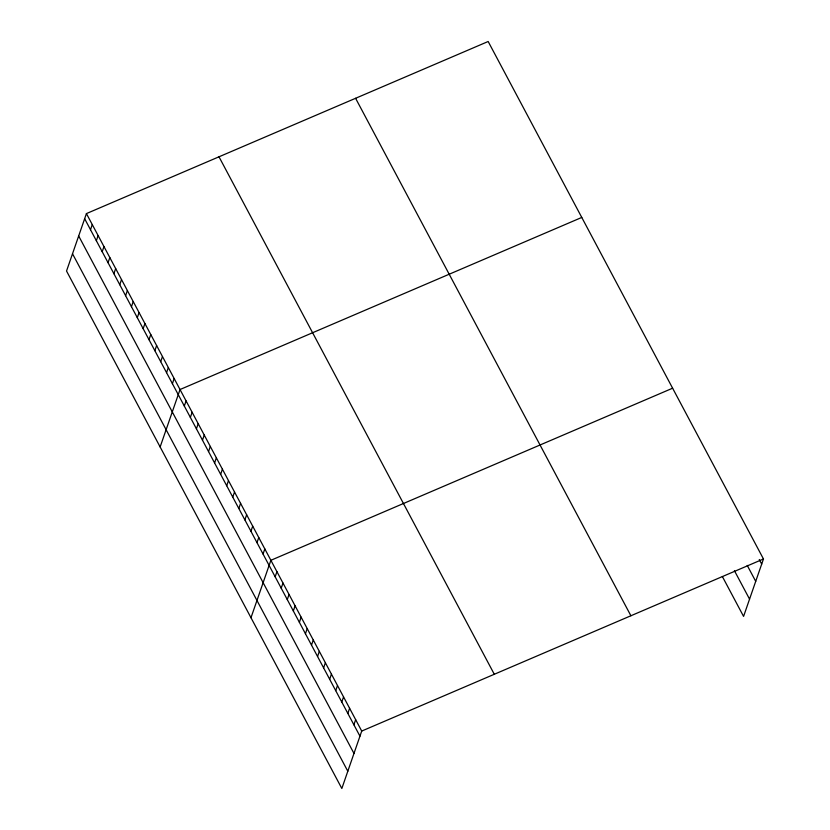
<?xml version="1.0" encoding="UTF-8"?>
<svg xmlns="http://www.w3.org/2000/svg" width="830" height="830" viewBox="0 0 830 830"><rect width="100%" height="100%" fill="white"/><g stroke="black" fill="none" stroke-linecap="round" stroke-linejoin="round"><path stroke-width="1.25" d="M86.424 213.59L66.535 271.026L341.836 788.5L361.724 731.064L86.424 213.59L488.165 41.5L763.465 558.974L743.576 616.41L722.38 576.56M90.501 229.703L92.275 224.588M96.353 240.7L98.116 235.585M102.194 251.698L103.968 246.583M108.045 262.695L109.819 257.58M113.897 273.693L115.671 268.578M119.748 284.69L121.522 279.575M125.6 295.688L127.374 290.562M131.451 306.685L133.225 301.56M137.303 317.672L139.077 312.557M143.154 328.67L144.918 323.555M148.995 339.667L150.769 334.552M154.847 350.665L156.621 345.55M160.698 361.662L162.472 356.547M166.55 372.66L168.324 367.545M172.401 383.657L174.175 378.532M160.138 446.965L180.027 389.529L581.768 217.439M184.312 406.036L186.076 400.921M190.361 417.417L192.135 412.303M196.419 428.799L198.194 423.684M202.479 440.19L204.253 435.065M208.538 451.572L210.301 446.457M214.586 462.953L216.36 457.838M220.645 474.345L222.419 469.22M226.704 485.726L228.478 480.612M232.763 497.108L234.537 491.993M238.822 508.489L240.586 503.374M244.871 519.881L246.645 514.756M250.93 531.262L252.704 526.147M256.989 542.644L258.763 537.529M263.048 554.035L264.812 548.91M250.982 617.738L270.87 560.302L672.622 388.201M275.155 576.798L276.93 571.683M281.214 588.179L282.988 583.065M287.273 599.571L289.048 594.446M293.332 610.953L295.096 605.838M299.381 622.334L301.155 617.219M305.44 633.726L307.214 628.601M311.499 645.107L313.273 639.992M317.558 656.489L319.322 651.374M323.607 667.87L325.381 662.755M329.666 679.262L331.44 674.136M335.725 690.643L337.499 685.528M341.784 702.024L343.558 696.91M347.832 713.416L349.606 708.291M353.891 724.798L355.665 719.683M361.724 731.064L763.465 558.974M759.274 559.534L761.701 564.089M747.239 565.417L755.715 581.353M734.415 570.677L749.563 599.146M355.593 98.293L630.893 615.756M218.996 156.797L494.296 674.271M84.65 218.715L359.95 736.179M78.674 235.979L353.974 753.443M72.511 253.762L347.812 771.236"/></g></svg>
